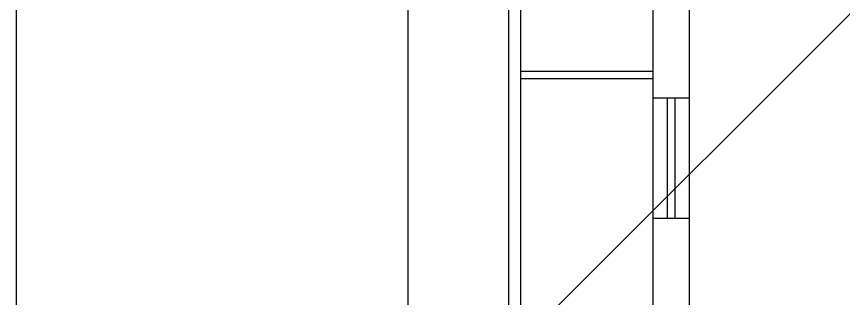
# Model space of a CAD drawing. Header units: millimetres. Extents: x 732 to 1037, y 127 to 299.
# Drawn here: x 731.593 to 735.023, y 285.395 to 286.565 of the extents above; entities that cross this region are included whole.
import ezdxf

# ---------------------------------------------------------------- set-up
doc = ezdxf.new("R2010")
doc.units = ezdxf.units.MM
doc.layers.add('I-ARQ', color=8, linetype='Continuous')

# ---------------------------------------------------------------- blocks, each defined once
blk = doc.blocks.new('A$C4CA24491')
at = {"color": 2}
blk.add_lwpolyline([(12.75, 19.1503), (0, 19.1503), (0, 0.0003), (12.75, 0.0003)], close=True, dxfattribs=at)
at = {"layer": 'I-ARQ', "color": 2}
blk.add_line((0, 10.8321), (8.2135, 19.0455), dxfattribs=at)

msp = doc.modelspace()

# ---------------------------------------------------------------- linework, layer by layer
at = {"layer": 'I-ARQ'}
for p, q in [((731.5928, 271.9847), (731.5928, 295.7847)), ((733.216, 295.2725), (733.216, 272.5325)), ((733.6326, 293.4775), (733.6326, 274.3275)), ((733.6326, 293.4775), (733.6326, 274.3275)), ((733.6326, 293.4775), (733.6326, 274.3275)), ((733.6826, 293.4775), (733.6826, 274.3275)), ((733.6826, 293.4775), (733.6826, 274.3275)), ((733.6826, 293.4775), (733.6826, 274.3275)), ((734.2326, 288.64), (734.2326, 284.0025)), ((734.3826, 287.9319), (734.3826, 284.0025)), ((734.2326, 286.3363), (733.6826, 286.3363)), ((734.2326, 286.3363), (733.6826, 286.3363)), ((734.2326, 286.3363), (733.6826, 286.3363)), ((734.2326, 286.3063), (733.6826, 286.3063)), ((734.2326, 286.3063), (733.6826, 286.3063)), ((734.2326, 286.3063), (733.6826, 286.3063)), ((734.2326, 286.2275), (734.3826, 286.2275)), ((734.2926, 285.7275), (734.2926, 286.2275)), ((734.3226, 286.2275), (734.3226, 285.7275)), ((734.2326, 285.7275), (734.3826, 285.7275))]:
    msp.add_line(p, q, dxfattribs=at)

# ---------------------------------------------------------------- block references
msp.add_blockref('A$C4CA24491', (733.6326, 274.3273))

doc.saveas('drawing.dxf')
